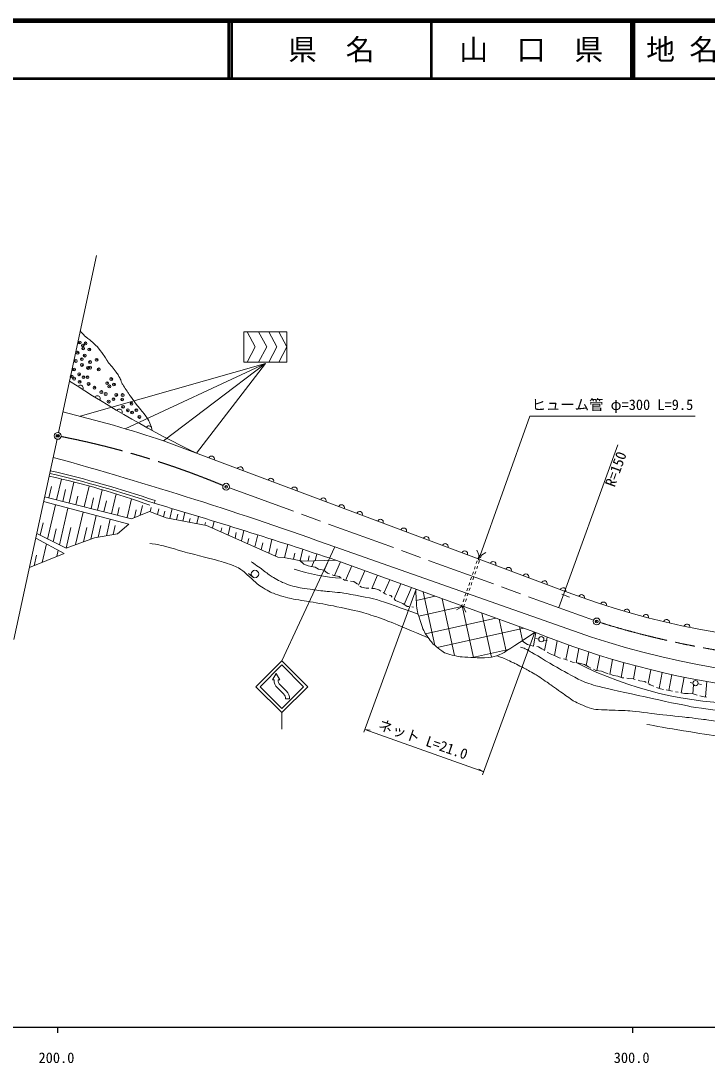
# Model space of a CAD drawing. Units: millimetres, scale not verified. Extents: x 40000 to 680000, y 20000 to 380000.
# Drawn here: x 261658 to 380970, y 198715 to 380000 of the extents above; entities that cross this region are included whole.
import ezdxf
from ezdxf.enums import TextEntityAlignment as Align

# ---------------------------------------------------------------- set-up
doc = ezdxf.new("R2010")
doc.units = ezdxf.units.MM
doc.header["$LTSCALE"] = 1000
doc.header["$PDMODE"] = 32
doc.header["$PDSIZE"] = 500
doc.linetypes.add('CHAIN', pattern=[18.5, 12, -1.5, 3.5, -1.5])
for name, color, linetype, lineweight in [('M-BGD', 7, 'Continuous', 13), ('M-BMK', 2, 'CHAIN', 13), ('M-STR-HTXT', 7, 'Continuous', 13), ('M-TTL', 2, 'Continuous', 140), ('M-TTL-BAND', 7, 'Continuous', 25), ('M-TTL-LINE', 7, 'Continuous', 50), ('M-TTL-TXT', 7, 'Continuous', 13), ('M-WORK', 1, 'Continuous', 13)]:
    doc.layers.add(name, color=color, linetype=linetype, lineweight=lineweight)
doc.layers.add('M-OTRS', color=6, linetype='Continuous')
doc.styles.add('ＭＳ ゴシック', font='')
doc.styles.get('ＭＳ ゴシック').set_extended_font_data('MS Gothic')

msp = doc.modelspace()

# ---------------------------------------------------------------- linework, layer by layer
at = {"layer": 'M-BGD'}
for centre in [(268075, 307817), (297344, 298962), (361773, 275537)]:
    msp.add_circle(centre, 600, dxfattribs=at)
for p in [(297344, 298962), (361773, 275537)]:
    msp.add_point(p, dxfattribs=at)
at = {"layer": 'M-BMK'}
msp.add_line((361209, 275742), (297908, 298757), dxfattribs=at)
for centre, radius, start, end in [((240766, 164740), 145660, 67.37933, 78.95794), ((407699, 421400), 152922, 252.74785, 289.49461)]:
    msp.add_arc(centre, radius, start, end, dxfattribs=at)
at = {"layer": 'M-OTRS'}
msp.add_point((268075, 307817), dxfattribs=at)
at = {"layer": 'M-STR-HTXT'}
for p, q in [((341219, 286177), (341284, 287109)), ((321268, 256309), (330367, 281145)), ((341941, 248861), (351029, 273667)), ((342125, 249363), (341276, 249859))]:
    msp.add_line(p, q, dxfattribs=at)
for points in [[(341219, 286177), (350123, 311270), (378873, 311270)], [(342125, 249363), (321437, 256772), (322409, 256620)]]:
    msp.add_lwpolyline(points, dxfattribs=at)
at = {"layer": 'M-TTL'}
msp.add_line((680000, 380000), (40000, 380000), dxfattribs=at)
at = {"layer": 'M-TTL-BAND'}
for p, q in [((40000, 205000), (579000, 205000)), ((268000, 205000), (268000, 204000)), ((368000, 205000), (368000, 204000))]:
    msp.add_line(p, q, dxfattribs=at)
at = {"layer": 'M-TTL-LINE'}
for p, q in [((297750, 380000), (297750, 370000)), ((298250, 380000), (298250, 370000)), ((333000, 380000), (333000, 370000)), ((367750, 380000), (367750, 370000)), ((368250, 380000), (368250, 370000)), ((40000, 370000), (680000, 370000))]:
    msp.add_line(p, q, dxfattribs=at)
at = {"layer": 'M-WORK'}
for p, q in [((274814, 339163), (268201, 308403)), ((302411, 323292), (300994, 325920)), ((304396, 323292), (302978, 325920)), ((306174, 323292), (304757, 325920)), ((307927, 323292), (306509, 325920)), ((302411, 323292), (300994, 320663)), ((304396, 323292), (302978, 320663)), ((306174, 323292), (304757, 320663)), ((307927, 323292), (306509, 320663)), ((267949, 307230), (260463, 272409)), ((356194, 280793), (286477, 306945)), ((365420, 306246), (355160, 277941)), ((267877, 296694), (268706, 300313)), ((270038, 296148), (270871, 299787)), ((266538, 297032), (266996, 299033)), ((268949, 296423), (269428, 298513)), ((271241, 295844), (271577, 297309)), ((272684, 295480), (273511, 299095)), ((274968, 294903), (275781, 298456)), ((277437, 294279), (278225, 297721)), ((266316, 289877), (267682, 295841)), ((273878, 295178), (274307, 297051)), ((276089, 294620), (276521, 296509)), ((280149, 293594), (280897, 296861)), ((282424, 294020), (282806, 295687)), ((284989, 296551), (284854, 296091)), ((268369, 288860), (269836, 295267)), ((271176, 288894), (272474, 294564)), ((273810, 289847), (274751, 293957)), ((278464, 294020), (278769, 295353)), ((281408, 293623), (281708, 294935)), ((284126, 294615), (284290, 295333)), ((285405, 294123), (285639, 295148)), ((286458, 293718), (286685, 294709)), ((287577, 293417), (287977, 295166)), ((288733, 293205), (288961, 294203)), ((289844, 293000), (290189, 294504)), ((292272, 292553), (292555, 293789)), ((265010, 290525), (265509, 292705)), ((269528, 288286), (270350, 291879)), ((272552, 289388), (273123, 291879)), ((275076, 290195), (275541, 292228)), ((276561, 290454), (277213, 293301)), ((277693, 290651), (278049, 292207)), ((290926, 292801), (291070, 293428)), ((293647, 292299), (293755, 292771)), ((294993, 291783), (295263, 292962)), ((297676, 290590), (298024, 292110)), ((267302, 289389), (267823, 291666)), ((296431, 291143), (296588, 291826)), ((298896, 290047), (299114, 291000)), ((300011, 289552), (300426, 291361)), ((302355, 288510), (302835, 290603)), ((265386, 285811), (266123, 289032)), ((301062, 289084), (301263, 289961)), ((303448, 288024), (303718, 289206)), ((304763, 287439), (305307, 289818)), ((307031, 268683), (316264, 288502)), ((307521, 286641), (308047, 288938)), ((360843, 272831), (316264, 288502)), ((263978, 285241), (264403, 287096)), ((267905, 286834), (268156, 287929)), ((305913, 286928), (306197, 288167)), ((309031, 286360), (309266, 287388)), ((310230, 286120), (310680, 288085)), ((311592, 286062), (311793, 286939)), ((312838, 286099), (313110, 287289)), ((340937, 287920), (341321, 287005)), ((341321, 287005), (341159, 286537)), ((341563, 286584), (341725, 287051)), ((341725, 287051), (342518, 287557)), ((310839, 285517), (310138, 286138)), ((311595, 285187), (310839, 285517)), ((312105, 285121), (311595, 285187)), ((312832, 284955), (312105, 285121)), ((312654, 286093), (312226, 285097)), ((313394, 284658), (312832, 284955)), ((314352, 284460), (313394, 284658)), ((315156, 286167), (314407, 284427)), ((317233, 285898), (316205, 283507)), ((351029, 273666), (316388, 286204)), ((319171, 285197), (318083, 282667)), ((340668, 285120), (340504, 284648)), ((340995, 286065), (340832, 285593)), ((340908, 284694), (341071, 285166)), ((341235, 285639), (341399, 286111)), ((301942, 283300), (301247, 283883)), ((314980, 283931), (314352, 284460)), ((315291, 283818), (314980, 283931)), ((316071, 283534), (315761, 283647)), ((316997, 283369), (316071, 283534)), ((317256, 283184), (316997, 283369)), ((317922, 282708), (317663, 282893)), ((321459, 284369), (320375, 281849)), ((323644, 283578), (322661, 281293)), ((340013, 283230), (339849, 282758)), ((340340, 284175), (340177, 283703)), ((340253, 282804), (340416, 283277)), ((340580, 283749), (340744, 284221)), ((318484, 282627), (317922, 282708)), ((319542, 282476), (318979, 282557)), ((319938, 282212), (319542, 282476)), ((320205, 282003), (319938, 282212)), ((320864, 281485), (320598, 281694)), ((321690, 281352), (320864, 281485)), ((322168, 281320), (321690, 281352)), ((323145, 281253), (322667, 281286)), ((323872, 281055), (323145, 281253)), ((324224, 280827), (323872, 281055)), ((325787, 282802), (324779, 280457)), ((327723, 282101), (326574, 279428)), ((329548, 281441), (328288, 278511)), ((339358, 281341), (339194, 280868)), ((339685, 282286), (339522, 281813)), ((339598, 280914), (339761, 281387)), ((339925, 281859), (340089, 282332)), ((324996, 280328), (324644, 280556)), ((325236, 280253), (324996, 280328)), ((325954, 280030), (325714, 280105)), ((326204, 279790), (325954, 280030)), ((326814, 279204), (326564, 279444)), ((327508, 278907), (326814, 279204)), ((333709, 279935), (330390, 279195)), ((331601, 280698), (333626, 271377)), ((334926, 279494), (337076, 269598)), ((338703, 279451), (338539, 278978)), ((339030, 280396), (338867, 279923)), ((338943, 279025), (339106, 279497)), ((339270, 279970), (339434, 280442)), ((357037, 279772), (355711, 280269)), ((328070, 278675), (327508, 278907)), ((328797, 278146), (328070, 278675)), ((329110, 278119), (328797, 278146)), ((329921, 278047), (329608, 278075)), ((338530, 278190), (330821, 276472)), ((338213, 278038), (337420, 277533)), ((338375, 278506), (338213, 278038)), ((338409, 278234), (340361, 269249)), ((338617, 278084), (338779, 278552)), ((339001, 277170), (338617, 278084)), ((344256, 276117), (332017, 273390)), ((341822, 276998), (343487, 269339)), ((344810, 275917), (346012, 270383)), ((349076, 274373), (334041, 271022)), ((348339, 274639), (348865, 272215)), ((349248, 271807), (348809, 272178)), ((351213, 273591), (350782, 271270)), ((351211, 272555), (351689, 272469)), ((352565, 272311), (353177, 272200)), ((353145, 272830), (352706, 270473)), ((354916, 272159), (354442, 269610)), ((346431, 270645), (340198, 269257)), ((349720, 271547), (349248, 271807)), ((350546, 271311), (349720, 271547)), ((350843, 271260), (350546, 271311)), ((351632, 271122), (351335, 271174)), ((352222, 270768), (351632, 271122)), ((352740, 270460), (352222, 270768)), ((353686, 269895), (353169, 270203)), ((356899, 271437), (356427, 268901)), ((358673, 270818), (358212, 268335)), ((360386, 270244), (359943, 267857)), ((354560, 269564), (353686, 269895)), ((355221, 269234), (354560, 269564)), ((355486, 269166), (355221, 269234)), ((356236, 268974), (355971, 269042)), ((356677, 268796), (356236, 268974)), ((357582, 268431), (357141, 268609)), ((357913, 268384), (357582, 268431)), ((358739, 268266), (358408, 268313)), ((362300, 269630), (361807, 266979)), ((364542, 268947), (364056, 266333)), ((366510, 268378), (366032, 265806)), ((359636, 268030), (358739, 268266)), ((360321, 267628), (359636, 268030)), ((360755, 267427), (360321, 267628)), ((361643, 267014), (361208, 267216)), ((362587, 266873), (361643, 267014)), ((363319, 266589), (362587, 266873)), ((363755, 266444), (363319, 266589)), ((368596, 267806), (368175, 265541)), ((371175, 267144), (370725, 264720)), ((373135, 266674), (372620, 263905)), ((364665, 266141), (364229, 266286)), ((365444, 266046), (364665, 266141)), ((366223, 265739), (365444, 266046)), ((366493, 265715), (366223, 265739)), ((367262, 265645), (366991, 265670)), ((368135, 265551), (367262, 265645)), ((368475, 265447), (368135, 265551)), ((369292, 265196), (368953, 265300)), ((370142, 265078), (369292, 265196)), ((370390, 264926), (370142, 265078)), ((374806, 266295), (374292, 263530)), ((376979, 265831), (376472, 263103)), ((378023, 264915), (378502, 264828)), ((380904, 265080), (380692, 262403)), ((307317, 262935), (306250, 264002)), ((307812, 263430), (306745, 264497)), ((371063, 264512), (370816, 264664)), ((371727, 264258), (371063, 264512)), ((372857, 263827), (372194, 264080)), ((373356, 263724), (372857, 263827)), ((374345, 263520), (373846, 263623)), ((374966, 263401), (374345, 263520)), ((375948, 263213), (375457, 263307)), ((377060, 263001), (376439, 263119)), ((377697, 263024), (377060, 263001)), ((378524, 262930), (377697, 263024)), ((378615, 264517), (378489, 262937)), ((379238, 262745), (378524, 262930)), ((379378, 264670), (379989, 264559)), ((307681, 262056), (308381, 262056)), ((380436, 262434), (379722, 262619)), ((380872, 262396), (380436, 262434)), ((307031, 259683), (307031, 256777))]:
    msp.add_line(p, q, dxfattribs=at)
for points in [[(300401, 320663), (300401, 325920), (307927, 325920), (307927, 320663)], [(302531, 264183), (307031, 268683), (311531, 264183), (307031, 259683)], [(303238, 264183), (307031, 267976), (310824, 264183), (307031, 260390)]]:
    msp.add_lwpolyline(points, close=True, dxfattribs=at)
for points in [[(292191, 304802), (304164, 320403), (271991, 311225)], [(279781, 309063), (304164, 320403), (286477, 306945)], [(264421, 290817), (269528, 288286), (274479, 290091), (278459, 290785), (280403, 292451), (265619, 296391)], [(316388, 286204), (310659, 286034), (307684, 286629), (306362, 286728), (293960, 292242), (286927, 293537), (284037, 294650), (280868, 293413), (265797, 297219)], [(264255, 290046), (269204, 287360), (263150, 284904)], [(306031, 266501), (305381, 265376), (305681, 265376)], [(306381, 265376), (306680, 265376), (306031, 266501)]]:
    msp.add_lwpolyline(points, dxfattribs=at)
for centre, radius in [((302359, 283796), 648), ((352139, 272456), 450), ((378952, 264815), 450)]:
    msp.add_circle(centre, radius, dxfattribs=at)
for centre, radius, start, end in [((377972, 481204), 196153, 236.64648, 244.06738), ((272016, 316136), 500, 326.85212, 147.75561), ((274942, 314304), 500, 326.85212, 149.77225), ((219255, 106100), 211796, 71.49484, 76.4244), ((278790, 311977), 500, 329.33383, 149.91769), ((283910, 309071), 500, 331.84256, 150.84859), ((84333, -355951), 684917, 70.20685, 74.50843), ((294823, 303814), 500, 339.43771, 159.43771), ((223932, 117220), 188962, 71.19152, 76.92782), ((224067, 117679), 188962, 71.19152, 76.93863), ((299811, 301943), 500, 339.43771, 159.43771), ((237054, 165249), 138722, 70.17559, 77.71683), ((305124, 299950), 500, 339.43771, 159.43771), ((309213, 298416), 500, 339.43771, 159.43771), ((20222, -603170), 937390, 71.58196, 73.60202), ((314252, 296526), 500, 339.43771, 159.43771), ((317400, 295345), 500, 339.43771, 159.43771), ((320525, 294173), 500, 339.43771, 159.43771), ((324171, 292805), 500, 339.43771, 159.43771), ((328225, 291284), 500, 339.43771, 159.43771), ((332139, 289816), 500, 339.43771, 159.43771), ((335441, 288577), 500, 339.43771, 159.43771), ((338828, 287307), 500, 339.43771, 159.43771), ((318927, 313471), 30431, 251.2542, 267.12159), ((343754, 285459), 500, 339.43771, 159.43771), ((346449, 284448), 500, 339.43771, 159.43771), ((349477, 283312), 500, 339.43771, 159.43771), ((352672, 282114), 500, 339.43771, 159.43771), ((355916, 280897), 500, 339.43771, 159.43771), ((406104, 412559), 140902, 249.25466, 288.56728), ((359151, 279702), 500, 341.46013, 159.61256), ((362958, 278420), 500, 342.87901, 161.46013), ((367000, 277188), 500, 344.34852, 163.42772), ((370305, 276273), 500, 346.21664, 164.34852), ((373920, 275379), 500, 347.26505, 166.32832), ((407722, 415709), 150373, 251.83498, 290.40748), ((377480, 274579), 500, 350.23219, 166.32832), ((407132, 412610), 149843, 248.01189, 276.72446), ((387854, 326282), 65046, 243.00895, 270.00891), ((307624, 265376), 1943, 180, 225), ((307624, 265376), 1243, 180, 225), ((306438, 262056), 1243, 0, 45), ((306438, 262056), 1943, 0, 45)]:
    msp.add_arc(centre, radius, start, end, dxfattribs=at)
for points, knots in [([(271998, 326066), (272133, 325887), (272584, 325387), (272747, 325233), (272960, 325034), (273652, 324500), (273871, 324308), (274082, 324123), (274706, 323556), (274896, 323349), (275131, 323093), (275785, 322278), (275987, 321994), (276157, 321754), (276585, 320981), (276751, 320738), (276843, 320606), (277171, 320250), (277271, 320124), (277511, 319821), (278230, 318907), (278451, 318590), (278566, 318425), (278859, 317897), (278947, 317716), (279025, 317556), (279190, 317044), (279278, 316890), (279475, 316543), (280141, 315550), (280367, 315221), (280663, 314793), (281574, 313522), (281888, 313106), (282039, 312905), (282533, 312334), (282690, 312138), (282836, 311957), (283269, 311410), (283399, 311217), (283534, 311017), (283902, 310393), (284013, 310178), (284097, 310015), (284319, 309506), (284367, 309328), (284397, 309215), (284441, 308994), (284481, 308764)], [0, 0, 0, 0, 1, 1, 1, 2, 2, 2, 3, 3, 3, 4, 4, 4, 5, 5, 5, 6, 6, 6, 7, 7, 7, 8, 8, 8, 9, 9, 9, 10, 10, 10, 11, 11, 11, 12, 12, 12, 13, 13, 13, 14, 14, 14, 15, 15, 15, 16, 16, 16, 16]), ([(332474, 272713), (331326, 273208), (327867, 274652), (326709, 275120), (326075, 275376), (324161, 276109), (323516, 276333), (322957, 276527), (321267, 277069), (320693, 277212), (319664, 277468), (316550, 278116), (315510, 278323), (314735, 278477), (312401, 278881), (311623, 279017), (310966, 279131), (308985, 279416), (308337, 279572), (307714, 279722), (305871, 280288), (305283, 280544), (304796, 280756), (303424, 281581), (303000, 281900), (302461, 282306), (301008, 283719), (300488, 284148), (300253, 284342), (299508, 284881), (299232, 285008), (298718, 285243), (297109, 285790), (296566, 285948), (295391, 286289), (291831, 287183), (290649, 287501), (289727, 287749), (286976, 288551), (286048, 288777), (285658, 288872), (284466, 289071), (284065, 289108)], [0, 0, 0, 0, 1, 1, 1, 2, 2, 2, 3, 3, 3, 4, 4, 4, 5, 5, 5, 6, 6, 6, 7, 7, 7, 8, 8, 8, 9, 9, 9, 10, 10, 10, 11, 11, 11, 12, 12, 12, 13, 13, 13, 14, 14, 14, 14]), ([(301725, 285929), (302110, 285653), (303260, 284820), (303642, 284540), (303948, 284317), (304843, 283618), (305163, 283416), (305546, 283174), (306738, 282514), (307151, 282326), (307497, 282167), (308579, 281794), (308945, 281688), (309265, 281595), (310246, 281394), (310574, 281334), (310917, 281271), (311952, 281121), (312298, 281074), (312764, 281012), (314167, 280843), (314635, 280791), (315272, 280720), (317190, 280565), (317822, 280461), (318961, 280273), (322374, 279667), (323479, 279337), (324883, 278917), (328347, 277687), (330732, 276781)], [0, 0, 0, 0, 1, 1, 1, 2, 2, 2, 3, 3, 3, 4, 4, 4, 5, 5, 5, 6, 6, 6, 7, 7, 7, 8, 8, 8, 9, 9, 9, 10, 10, 10, 10]), ([(351029, 273666), (349981, 272927), (346757, 270826), (345658, 270166), (345340, 269975), (344321, 269508), (343961, 269419), (343538, 269314), (342226, 269207), (341789, 269207), (341039, 269206), (338788, 269309), (338046, 269413), (337485, 269490), (335811, 269858), (335302, 270107), (334816, 270345), (333557, 271398), (333187, 271792), (332829, 272173), (331918, 273466), (331699, 273941), (331383, 274629), (330680, 276800), (330542, 277544), (330411, 278253), (330305, 280426), (330367, 281144)], [0, 0, 0, 0, 1, 1, 1, 2, 2, 2, 3, 3, 3, 4, 4, 4, 5, 5, 5, 6, 6, 6, 7, 7, 7, 8, 8, 8, 9, 9, 9, 9]), ([(412149, 252869), (411556, 253182), (409727, 254018), (409103, 254262), (407601, 254850), (403045, 256486), (401525, 257025), (400925, 257237), (399116, 257848), (398502, 258016), (397925, 258175), (396164, 258545), (395575, 258654), (394860, 258786), (392708, 259141), (391986, 259220), (390894, 259340), (387601, 259527), (386509, 259645), (384847, 259826), (379862, 260406), (378219, 260714), (374992, 261320), (365379, 263468), (362181, 264212), (361627, 264340), (359990, 264838), (359471, 265071), (358604, 265459), (356109, 266837), (355282, 267304), (354317, 267851), (351469, 269574), (350513, 270138), (350283, 270273), (349597, 270685), (349356, 270799), (349194, 270875), (348682, 271046), (348506, 271082)], [0, 0, 0, 0, 1, 1, 1, 2, 2, 2, 3, 3, 3, 4, 4, 4, 5, 5, 5, 6, 6, 6, 7, 7, 7, 8, 8, 8, 9, 9, 9, 10, 10, 10, 11, 11, 11, 12, 12, 12, 13, 13, 13, 13]), ([(407083, 252182), (406604, 252518), (405115, 253451), (404603, 253736), (404175, 253974), (402848, 254621), (402389, 254793), (401999, 254940), (400783, 255249), (400373, 255322), (399366, 255501), (396329, 255919), (395315, 256049), (394583, 256144), (392375, 256326), (391646, 256446), (390000, 256717), (385090, 257698), (383449, 257999), (382895, 258101), (381230, 258384), (380673, 258462), (379954, 258563), (377791, 258810), (377070, 258892), (376105, 259002), (373208, 259310), (372244, 259421), (371305, 259528), (368492, 259904), (367550, 259983), (366759, 260049), (364377, 260113), (363584, 260148), (363187, 260166), (361994, 260194), (361600, 260247), (361310, 260287), (360454, 260508), (360179, 260611), (359709, 260787), (358326, 261397), (357887, 261642), (357481, 261869), (356352, 262697), (355970, 262964), (355492, 263299), (354069, 264317), (353590, 264650), (353157, 264952), (351856, 265856), (351409, 266137), (351035, 266372), (349880, 267020), (349491, 267228), (349067, 267456), (347777, 268110), (347343, 268319), (346924, 268520), (345663, 269117), (345228, 269277), (345027, 269351), (344735, 269453), (344392, 269570)], [0, 0, 0, 0, 1, 1, 1, 2, 2, 2, 3, 3, 3, 4, 4, 4, 5, 5, 5, 6, 6, 6, 7, 7, 7, 8, 8, 8, 9, 9, 9, 10, 10, 10, 11, 11, 11, 12, 12, 12, 13, 13, 13, 14, 14, 14, 15, 15, 15, 16, 16, 16, 17, 17, 17, 18, 18, 18, 19, 19, 19, 20, 20, 20, 21, 21, 21, 21]), ([(400955, 252876), (400606, 253010), (399533, 253348), (399170, 253438), (398621, 253574), (396959, 253913), (396401, 254006), (395729, 254117), (393701, 254375), (393025, 254454), (392289, 254540), (390078, 254753), (389342, 254832), (388123, 254963), (384463, 255328), (383250, 255507), (380686, 255887), (373014, 257161), (370465, 257629)], [0, 0, 0, 0, 1, 1, 1, 2, 2, 2, 3, 3, 3, 4, 4, 4, 5, 5, 5, 6, 6, 6, 6])]:
    msp.add_open_spline(points, degree=3, knots=knots, dxfattribs=at)
for p in [(271895, 324048), (272438, 323528), (272485, 323009), (272886, 323906), (273547, 322844), (271210, 320837), (271517, 322277), (272249, 321167), (272768, 321781), (273689, 320648), (274822, 321049), (270903, 319349), (272272, 320152), (273335, 319633), (273689, 319680), (275200, 319373), (270502, 318145), (270903, 317767), (271800, 318523), (271871, 317224), (272556, 318027), (273240, 318027), (277372, 317697), (273429, 316847), (274468, 316186), (275649, 315430), (276664, 316988), (277042, 316422), (277844, 316752), (276404, 315100), (276924, 313777), (277774, 314202), (278246, 314934), (279261, 314132), (279355, 314911), (280890, 313400), (279426, 312857), (280253, 312266), (280985, 311889), (281740, 312290), (282259, 311109)]:
    msp.add_point(p, dxfattribs=at)

# ---------------------------------------------------------------- texts
at = {"layer": 'M-STR-HTXT', "style": 'ＭＳ ゴシック'}
msp.add_text('ヒューム管 φ=300 L=9.5', height=1833, dxfattribs=at).set_placement((364498, 311770), align=Align.BOTTOM_CENTER)
msp.add_text('ネット L=21.0', height=1833, rotation=340.9, dxfattribs=at).set_placement((331105, 253638), align=Align.BOTTOM_CENTER)
at = {"layer": 'M-TTL-BAND', "style": 'ＭＳ ゴシック'}
for s, p in [('200.0', (267844, 198195)), ('300.0', (367844, 198195))]:
    msp.add_text(s, height=1833, dxfattribs=at).set_placement(p, align=Align.BOTTOM_CENTER)
at = {"layer": 'M-TTL-TXT', "style": 'ＭＳ ゴシック'}
for s, p in [('県\u3000名', (315625, 375000)), ('山\u3000口\u3000県', (350375, 375000))]:
    msp.add_text(s, height=3666, dxfattribs=at).set_placement(p, align=Align.MIDDLE_CENTER)
msp.add_text('地 名      長門市仙崎', height=3666, dxfattribs=at).set_placement((370380, 375000), align=Align.MIDDLE_LEFT)
at = {"layer": 'M-WORK', "style": 'ＭＳ ゴシック'}
msp.add_text('R=150', height=1833, rotation=69.998, dxfattribs=at).set_placement((366463, 301536), align=Align.BOTTOM_CENTER)

doc.saveas('drawing.dxf')
